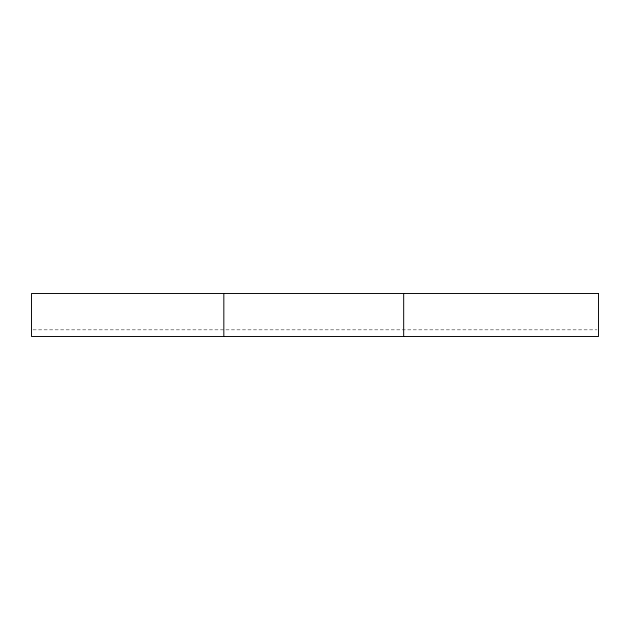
<?xml version="1.0" encoding="UTF-8"?>
<svg xmlns="http://www.w3.org/2000/svg" width="630" height="630" viewBox="0 0 630 630"><rect width="100%" height="100%" fill="white"/><g stroke="black" fill="none" stroke-linecap="round" stroke-linejoin="round"><path stroke-width="0.47" stroke-dasharray="3.15 2.36" d="M33.036 329.836L596.972 329.836"/><path stroke-width="0.94" d="M403.673 293.509L403.673 336.491M223.831 293.509L223.831 336.491M598.5 293.509L31.5 293.509L31.5 336.491L598.5 336.491L598.5 293.509"/></g></svg>
